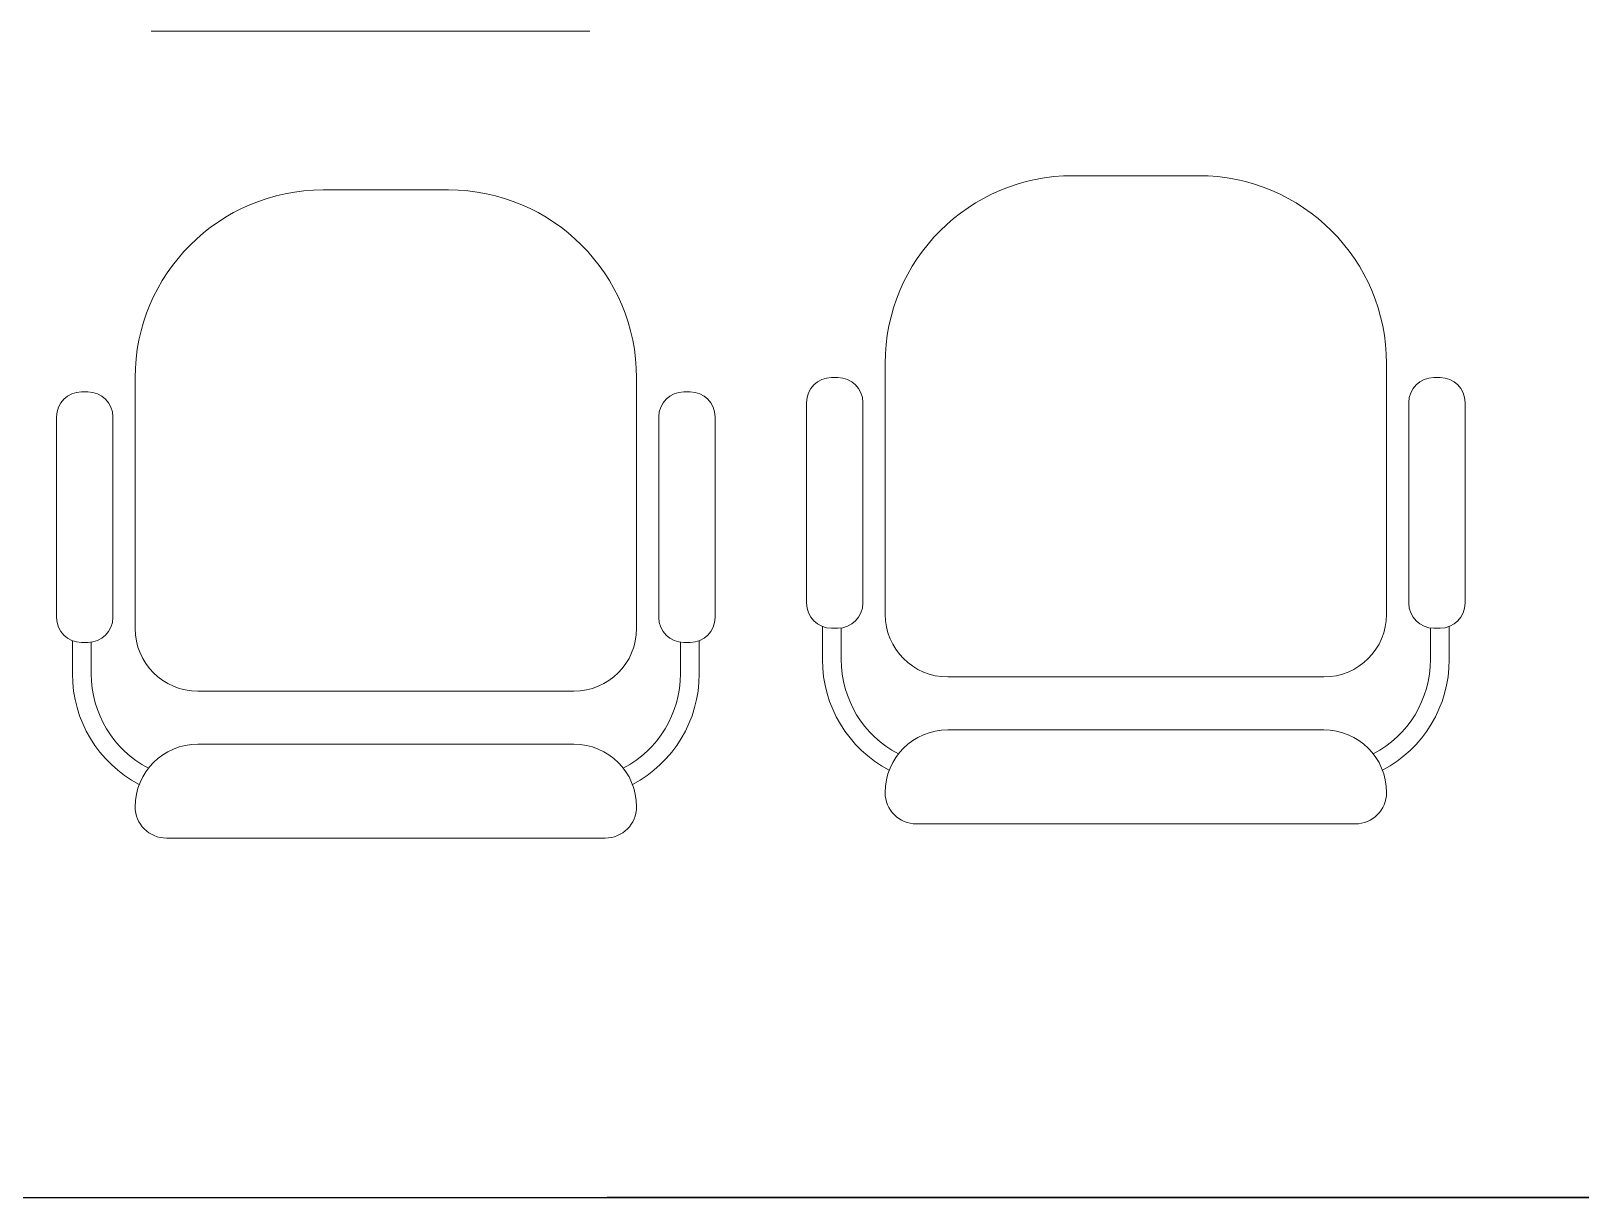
# Model space of a CAD drawing. Header units: millimetres. Extents: x -1911 to 4021, y -174 to 2851.
# Drawn here: x 599.8 to 733.3, y 1438.2 to 1539 of the extents above; entities that cross this region are included whole.
import ezdxf

# ---------------------------------------------------------------- set-up
doc = ezdxf.new("R2010")
doc.units = ezdxf.units.MM
doc.layers.add('ARREDI attrezzature - furniture', color=175, linetype='Continuous', lineweight=9)

msp = doc.modelspace()

# ---------------------------------------------------------------- linework, layer by layer
msp.add_line((249.42, 1438.43), (849.42, 1438.43))
at = {"color": 0}
msp.add_line((849.42, 1438.43), (649.42, 1438.43), dxfattribs=at)
at = {"color": 2}
for radius in [700.64, 695.64]:
    msp.add_arc((919.42, 1408.43), radius, 2.45403, 177.54597, dxfattribs=at)
at = {"layer": 'ARREDI attrezzature - furniture'}
for p, q in [((610.12, 1538.97), (647.92, 1538.97)), ((610.12, 1538.97), (647.92, 1538.97)), ((610.12, 1538.97), (647.92, 1538.97)), ((610.12, 1538.97), (647.92, 1538.97)), ((700.35, 1526.5), (689.55, 1526.5)), ((700.35, 1526.5), (689.55, 1526.5)), ((700.35, 1526.5), (689.55, 1526.5)), ((700.35, 1526.5), (689.55, 1526.5)), ((700.35, 1526.5), (689.55, 1526.5)), ((700.35, 1526.5), (689.55, 1526.5)), ((635.74, 1525.27), (624.94, 1525.27)), ((635.74, 1525.27), (624.94, 1525.27)), ((635.74, 1525.27), (624.94, 1525.27)), ((635.74, 1525.27), (624.94, 1525.27)), ((635.74, 1525.27), (624.94, 1525.27)), ((635.74, 1525.27), (624.94, 1525.27)), ((673.35, 1510.3), (673.35, 1488.7)), ((673.35, 1510.3), (673.35, 1488.7)), ((673.35, 1510.3), (673.35, 1488.7)), ((673.35, 1510.3), (673.35, 1488.7)), ((673.35, 1510.3), (673.35, 1488.7)), ((673.35, 1510.3), (673.35, 1488.7)), ((716.55, 1488.7), (716.55, 1510.3)), ((716.55, 1488.7), (716.55, 1510.3)), ((716.55, 1488.7), (716.55, 1510.3)), ((716.55, 1488.7), (716.55, 1510.3)), ((716.55, 1488.7), (716.55, 1510.3)), ((716.55, 1488.7), (716.55, 1510.3)), ((608.74, 1509.07), (608.74, 1487.47)), ((608.74, 1509.07), (608.74, 1487.47)), ((608.74, 1509.07), (608.74, 1487.47)), ((608.74, 1509.07), (608.74, 1487.47)), ((608.74, 1509.07), (608.74, 1487.47)), ((608.74, 1509.07), (608.74, 1487.47)), ((651.94, 1487.47), (651.94, 1509.07)), ((651.94, 1487.47), (651.94, 1509.07)), ((651.94, 1487.47), (651.94, 1509.07)), ((651.94, 1487.47), (651.94, 1509.07)), ((651.94, 1487.47), (651.94, 1509.07)), ((651.94, 1487.47), (651.94, 1509.07)), ((669.28, 1509.1), (668.74, 1509.1)), ((669.28, 1509.1), (668.74, 1509.1)), ((669.28, 1509.1), (668.74, 1509.1)), ((669.28, 1509.1), (668.74, 1509.1)), ((669.28, 1509.1), (668.74, 1509.1)), ((669.28, 1509.1), (668.74, 1509.1)), ((720.62, 1509.1), (721.16, 1509.1)), ((720.62, 1509.1), (721.16, 1509.1)), ((720.62, 1509.1), (721.16, 1509.1)), ((720.62, 1509.1), (721.16, 1509.1)), ((720.62, 1509.1), (721.16, 1509.1)), ((720.62, 1509.1), (721.16, 1509.1)), ((604.67, 1507.87), (604.13, 1507.87)), ((604.67, 1507.87), (604.13, 1507.87)), ((604.67, 1507.87), (604.13, 1507.87)), ((604.67, 1507.87), (604.13, 1507.87)), ((604.67, 1507.87), (604.13, 1507.87)), ((604.67, 1507.87), (604.13, 1507.87)), ((656.01, 1507.87), (656.55, 1507.87)), ((656.01, 1507.87), (656.55, 1507.87)), ((656.01, 1507.87), (656.55, 1507.87)), ((656.01, 1507.87), (656.55, 1507.87)), ((656.01, 1507.87), (656.55, 1507.87)), ((656.01, 1507.87), (656.55, 1507.87)), ((666.58, 1506.94), (666.58, 1489.66)), ((666.58, 1506.94), (666.58, 1489.66)), ((666.58, 1506.94), (666.58, 1489.66)), ((666.58, 1506.94), (666.58, 1489.66)), ((666.58, 1506.94), (666.58, 1489.66)), ((666.58, 1506.94), (666.58, 1489.66)), ((671.44, 1489.66), (671.44, 1506.94)), ((671.44, 1489.66), (671.44, 1506.94)), ((671.44, 1489.66), (671.44, 1506.94)), ((671.44, 1489.66), (671.44, 1506.94)), ((671.44, 1489.66), (671.44, 1506.94)), ((671.44, 1489.66), (671.44, 1506.94)), ((718.46, 1489.66), (718.46, 1506.94)), ((718.46, 1489.66), (718.46, 1506.94)), ((718.46, 1489.66), (718.46, 1506.94)), ((718.46, 1489.66), (718.46, 1506.94)), ((718.46, 1489.66), (718.46, 1506.94)), ((718.46, 1489.66), (718.46, 1506.94)), ((723.32, 1506.94), (723.32, 1489.66)), ((723.32, 1506.94), (723.32, 1489.66)), ((723.32, 1506.94), (723.32, 1489.66)), ((723.32, 1506.94), (723.32, 1489.66)), ((723.32, 1506.94), (723.32, 1489.66)), ((723.32, 1506.94), (723.32, 1489.66)), ((601.97, 1505.71), (601.97, 1488.43)), ((601.97, 1505.71), (601.97, 1488.43)), ((601.97, 1505.71), (601.97, 1488.43)), ((601.97, 1505.71), (601.97, 1488.43)), ((601.97, 1505.71), (601.97, 1488.43)), ((601.97, 1505.71), (601.97, 1488.43)), ((606.83, 1488.43), (606.83, 1505.71)), ((606.83, 1488.43), (606.83, 1505.71)), ((606.83, 1488.43), (606.83, 1505.71)), ((606.83, 1488.43), (606.83, 1505.71)), ((606.83, 1488.43), (606.83, 1505.71)), ((606.83, 1488.43), (606.83, 1505.71)), ((653.85, 1488.43), (653.85, 1505.71)), ((653.85, 1488.43), (653.85, 1505.71)), ((653.85, 1488.43), (653.85, 1505.71)), ((653.85, 1488.43), (653.85, 1505.71)), ((653.85, 1488.43), (653.85, 1505.71)), ((653.85, 1488.43), (653.85, 1505.71)), ((658.71, 1505.71), (658.71, 1488.43)), ((658.71, 1505.71), (658.71, 1488.43)), ((658.71, 1505.71), (658.71, 1488.43)), ((658.71, 1505.71), (658.71, 1488.43)), ((658.71, 1505.71), (658.71, 1488.43)), ((658.71, 1505.71), (658.71, 1488.43)), ((667.95, 1484.8), (667.95, 1487.65)), ((667.95, 1484.8), (667.95, 1487.65)), ((667.95, 1484.8), (667.95, 1487.65)), ((667.95, 1484.8), (667.95, 1487.65)), ((667.95, 1484.8), (667.95, 1487.65)), ((667.95, 1484.8), (667.95, 1487.65)), ((668.74, 1487.5), (669.28, 1487.5)), ((668.74, 1487.5), (669.28, 1487.5)), ((668.74, 1487.5), (669.28, 1487.5)), ((668.74, 1487.5), (669.28, 1487.5)), ((668.74, 1487.5), (669.28, 1487.5)), ((668.74, 1487.5), (669.28, 1487.5)), ((669.57, 1484.8), (669.57, 1487.52)), ((669.57, 1484.8), (669.57, 1487.52)), ((669.57, 1484.8), (669.57, 1487.52)), ((669.57, 1484.8), (669.57, 1487.52)), ((669.57, 1484.8), (669.57, 1487.52)), ((669.57, 1484.8), (669.57, 1487.52)), ((720.33, 1484.8), (720.33, 1487.52)), ((720.33, 1484.8), (720.33, 1487.52)), ((720.33, 1484.8), (720.33, 1487.52)), ((720.33, 1484.8), (720.33, 1487.52)), ((720.33, 1484.8), (720.33, 1487.52)), ((720.33, 1484.8), (720.33, 1487.52)), ((721.16, 1487.5), (720.62, 1487.5)), ((721.16, 1487.5), (720.62, 1487.5)), ((721.16, 1487.5), (720.62, 1487.5)), ((721.16, 1487.5), (720.62, 1487.5)), ((721.16, 1487.5), (720.62, 1487.5)), ((721.16, 1487.5), (720.62, 1487.5)), ((721.95, 1484.8), (721.95, 1487.65)), ((721.95, 1484.8), (721.95, 1487.65)), ((721.95, 1484.8), (721.95, 1487.65)), ((721.95, 1484.8), (721.95, 1487.65)), ((721.95, 1484.8), (721.95, 1487.65)), ((721.95, 1484.8), (721.95, 1487.65)), ((603.34, 1483.57), (603.34, 1486.42)), ((603.34, 1483.57), (603.34, 1486.42)), ((603.34, 1483.57), (603.34, 1486.42)), ((603.34, 1483.57), (603.34, 1486.42)), ((603.34, 1483.57), (603.34, 1486.42)), ((603.34, 1483.57), (603.34, 1486.42)), ((604.13, 1486.27), (604.67, 1486.27)), ((604.13, 1486.27), (604.67, 1486.27)), ((604.13, 1486.27), (604.67, 1486.27)), ((604.13, 1486.27), (604.67, 1486.27)), ((604.13, 1486.27), (604.67, 1486.27)), ((604.13, 1486.27), (604.67, 1486.27)), ((604.96, 1483.57), (604.96, 1486.29)), ((604.96, 1483.57), (604.96, 1486.29)), ((604.96, 1483.57), (604.96, 1486.29)), ((604.96, 1483.57), (604.96, 1486.29)), ((604.96, 1483.57), (604.96, 1486.29)), ((604.96, 1483.57), (604.96, 1486.29)), ((655.72, 1483.57), (655.72, 1486.29)), ((655.72, 1483.57), (655.72, 1486.29)), ((655.72, 1483.57), (655.72, 1486.29)), ((655.72, 1483.57), (655.72, 1486.29)), ((655.72, 1483.57), (655.72, 1486.29)), ((655.72, 1483.57), (655.72, 1486.29)), ((656.55, 1486.27), (656.01, 1486.27)), ((656.55, 1486.27), (656.01, 1486.27)), ((656.55, 1486.27), (656.01, 1486.27)), ((656.55, 1486.27), (656.01, 1486.27)), ((656.55, 1486.27), (656.01, 1486.27)), ((656.55, 1486.27), (656.01, 1486.27)), ((657.34, 1483.57), (657.34, 1486.42)), ((657.34, 1483.57), (657.34, 1486.42)), ((657.34, 1483.57), (657.34, 1486.42)), ((657.34, 1483.57), (657.34, 1486.42)), ((657.34, 1483.57), (657.34, 1486.42)), ((657.34, 1483.57), (657.34, 1486.42)), ((678.75, 1483.3), (711.15, 1483.3)), ((678.75, 1483.3), (711.15, 1483.3)), ((678.75, 1483.3), (711.15, 1483.3)), ((678.75, 1483.3), (711.15, 1483.3)), ((678.75, 1483.3), (711.15, 1483.3)), ((678.75, 1483.3), (711.15, 1483.3)), ((614.14, 1482.07), (646.54, 1482.07)), ((614.14, 1482.07), (646.54, 1482.07)), ((614.14, 1482.07), (646.54, 1482.07)), ((614.14, 1482.07), (646.54, 1482.07)), ((614.14, 1482.07), (646.54, 1482.07)), ((614.14, 1482.07), (646.54, 1482.07)), ((711.15, 1478.74), (678.75, 1478.74)), ((711.15, 1478.74), (678.75, 1478.74)), ((711.15, 1478.74), (678.75, 1478.74)), ((711.15, 1478.74), (678.75, 1478.74)), ((711.15, 1478.74), (678.75, 1478.74)), ((711.15, 1478.74), (678.75, 1478.74)), ((646.54, 1477.51), (614.14, 1477.51)), ((646.54, 1477.51), (614.14, 1477.51)), ((646.54, 1477.51), (614.14, 1477.51)), ((646.54, 1477.51), (614.14, 1477.51)), ((646.54, 1477.51), (614.14, 1477.51)), ((646.54, 1477.51), (614.14, 1477.51)), ((673.35, 1473.34), (673.35, 1473.34)), ((673.35, 1473.34), (673.35, 1473.34)), ((673.35, 1473.34), (673.35, 1473.34)), ((716.55, 1473.34), (716.55, 1473.34)), ((716.55, 1473.34), (716.55, 1473.34)), ((716.55, 1473.34), (716.55, 1473.34)), ((608.74, 1472.11), (608.74, 1472.11)), ((608.74, 1472.11), (608.74, 1472.11)), ((608.74, 1472.11), (608.74, 1472.11)), ((651.94, 1472.11), (651.94, 1472.11)), ((651.94, 1472.11), (651.94, 1472.11)), ((651.94, 1472.11), (651.94, 1472.11)), ((676.05, 1470.64), (713.85, 1470.64)), ((676.05, 1470.64), (713.85, 1470.64)), ((676.05, 1470.64), (713.85, 1470.64)), ((676.05, 1470.64), (713.85, 1470.64)), ((611.44, 1469.41), (649.24, 1469.41)), ((611.44, 1469.41), (649.24, 1469.41)), ((611.44, 1469.41), (649.24, 1469.41)), ((611.44, 1469.41), (649.24, 1469.41))]:
    msp.add_line(p, q, dxfattribs=at)
for centre, radius, start, end in [((689.55, 1510.3), 16.2, 90, 180), ((689.55, 1510.3), 16.2, 90, 180), ((689.55, 1510.3), 16.2, 90, 180), ((689.55, 1510.3), 16.2, 90, 180), ((689.55, 1510.3), 16.2, 90, 180), ((689.55, 1510.3), 16.2, 90, 180), ((700.35, 1510.3), 16.2, 0, 90), ((700.35, 1510.3), 16.2, 0, 90), ((700.35, 1510.3), 16.2, 0, 90), ((700.35, 1510.3), 16.2, 0, 90), ((700.35, 1510.3), 16.2, 0, 90), ((700.35, 1510.3), 16.2, 0, 90), ((624.94, 1509.07), 16.2, 90, 180), ((624.94, 1509.07), 16.2, 90, 180), ((624.94, 1509.07), 16.2, 90, 180), ((624.94, 1509.07), 16.2, 90, 180), ((624.94, 1509.07), 16.2, 90, 180), ((624.94, 1509.07), 16.2, 90, 180), ((635.74, 1509.07), 16.2, 0, 90), ((635.74, 1509.07), 16.2, 0, 90), ((635.74, 1509.07), 16.2, 0, 90), ((635.74, 1509.07), 16.2, 0, 90), ((635.74, 1509.07), 16.2, 0, 90), ((635.74, 1509.07), 16.2, 0, 90), ((668.74, 1506.94), 2.16, 90, 180), ((668.74, 1506.94), 2.16, 90, 180), ((668.74, 1506.94), 2.16, 90, 180), ((668.74, 1506.94), 2.16, 90, 180), ((668.74, 1506.94), 2.16, 90, 180), ((668.74, 1506.94), 2.16, 90, 180), ((669.28, 1506.94), 2.16, 0, 90), ((669.28, 1506.94), 2.16, 0, 90), ((669.28, 1506.94), 2.16, 0, 90), ((669.28, 1506.94), 2.16, 0, 90), ((669.28, 1506.94), 2.16, 0, 90), ((669.28, 1506.94), 2.16, 0, 90), ((720.62, 1506.94), 2.16, 90, 180), ((720.62, 1506.94), 2.16, 90, 180), ((720.62, 1506.94), 2.16, 90, 180), ((720.62, 1506.94), 2.16, 90, 180), ((720.62, 1506.94), 2.16, 90, 180), ((720.62, 1506.94), 2.16, 90, 180), ((721.16, 1506.94), 2.16, 0, 90), ((721.16, 1506.94), 2.16, 0, 90), ((721.16, 1506.94), 2.16, 0, 90), ((721.16, 1506.94), 2.16, 0, 90), ((721.16, 1506.94), 2.16, 0, 90), ((721.16, 1506.94), 2.16, 0, 90), ((604.13, 1505.71), 2.16, 90, 180), ((604.13, 1505.71), 2.16, 90, 180), ((604.13, 1505.71), 2.16, 90, 180), ((604.13, 1505.71), 2.16, 90, 180), ((604.13, 1505.71), 2.16, 90, 180), ((604.13, 1505.71), 2.16, 90, 180), ((604.67, 1505.71), 2.16, 0, 90), ((604.67, 1505.71), 2.16, 0, 90), ((604.67, 1505.71), 2.16, 0, 90), ((604.67, 1505.71), 2.16, 0, 90), ((604.67, 1505.71), 2.16, 0, 90), ((604.67, 1505.71), 2.16, 0, 90), ((656.01, 1505.71), 2.16, 90, 180), ((656.01, 1505.71), 2.16, 90, 180), ((656.01, 1505.71), 2.16, 90, 180), ((656.01, 1505.71), 2.16, 90, 180), ((656.01, 1505.71), 2.16, 90, 180), ((656.01, 1505.71), 2.16, 90, 180), ((656.55, 1505.71), 2.16, 0, 90), ((656.55, 1505.71), 2.16, 0, 90), ((656.55, 1505.71), 2.16, 0, 90), ((656.55, 1505.71), 2.16, 0, 90), ((656.55, 1505.71), 2.16, 0, 90), ((656.55, 1505.71), 2.16, 0, 90), ((668.74, 1489.66), 2.16, 180, 270), ((668.74, 1489.66), 2.16, 180, 270), ((668.74, 1489.66), 2.16, 180, 270), ((668.74, 1489.66), 2.16, 180, 270), ((668.74, 1489.66), 2.16, 180, 270), ((668.74, 1489.66), 2.16, 180, 270), ((669.28, 1489.66), 2.16, 270, 0), ((669.28, 1489.66), 2.16, 270, 0), ((669.28, 1489.66), 2.16, 270, 0), ((669.28, 1489.66), 2.16, 270, 0), ((669.28, 1489.66), 2.16, 270, 0), ((669.28, 1489.66), 2.16, 270, 0), ((720.62, 1489.66), 2.16, 180, 270), ((720.62, 1489.66), 2.16, 180, 270), ((720.62, 1489.66), 2.16, 180, 270), ((720.62, 1489.66), 2.16, 180, 270), ((720.62, 1489.66), 2.16, 180, 270), ((720.62, 1489.66), 2.16, 180, 270), ((721.16, 1489.66), 2.16, 270, 0), ((721.16, 1489.66), 2.16, 270, 0), ((721.16, 1489.66), 2.16, 270, 0), ((721.16, 1489.66), 2.16, 270, 0), ((721.16, 1489.66), 2.16, 270, 0), ((721.16, 1489.66), 2.16, 270, 0), ((604.13, 1488.43), 2.16, 180, 270), ((604.13, 1488.43), 2.16, 180, 270), ((604.13, 1488.43), 2.16, 180, 270), ((604.13, 1488.43), 2.16, 180, 270), ((604.13, 1488.43), 2.16, 180, 270), ((604.13, 1488.43), 2.16, 180, 270), ((604.67, 1488.43), 2.16, 270, 0), ((604.67, 1488.43), 2.16, 270, 0), ((604.67, 1488.43), 2.16, 270, 0), ((604.67, 1488.43), 2.16, 270, 0), ((604.67, 1488.43), 2.16, 270, 0), ((604.67, 1488.43), 2.16, 270, 0), ((656.01, 1488.43), 2.16, 180, 270), ((656.01, 1488.43), 2.16, 180, 270), ((656.01, 1488.43), 2.16, 180, 270), ((656.01, 1488.43), 2.16, 180, 270), ((656.01, 1488.43), 2.16, 180, 270), ((656.01, 1488.43), 2.16, 180, 270), ((656.55, 1488.43), 2.16, 270, 0), ((656.55, 1488.43), 2.16, 270, 0), ((656.55, 1488.43), 2.16, 270, 0), ((656.55, 1488.43), 2.16, 270, 0), ((656.55, 1488.43), 2.16, 270, 0), ((656.55, 1488.43), 2.16, 270, 0), ((678.75, 1488.7), 5.4, 180, 270), ((678.75, 1488.7), 5.4, 180, 270), ((678.75, 1488.7), 5.4, 180, 270), ((678.75, 1488.7), 5.4, 180, 270), ((678.75, 1488.7), 5.4, 180, 270), ((678.75, 1488.7), 5.4, 180, 270), ((711.15, 1488.7), 5.4, 270, 360), ((711.15, 1488.7), 5.4, 270, 360), ((711.15, 1488.7), 5.4, 270, 360), ((711.15, 1488.7), 5.4, 270, 360), ((711.15, 1488.7), 5.4, 270, 360), ((711.15, 1488.7), 5.4, 270, 360), ((614.14, 1487.47), 5.4, 180, 270), ((614.14, 1487.47), 5.4, 180, 270), ((614.14, 1487.47), 5.4, 180, 270), ((614.14, 1487.47), 5.4, 180, 270), ((614.14, 1487.47), 5.4, 180, 270), ((614.14, 1487.47), 5.4, 180, 270), ((646.54, 1487.47), 5.4, 270, 360), ((646.54, 1487.47), 5.4, 270, 360), ((646.54, 1487.47), 5.4, 270, 360), ((646.54, 1487.47), 5.4, 270, 360), ((646.54, 1487.47), 5.4, 270, 360), ((646.54, 1487.47), 5.4, 270, 360), ((614.14, 1483.57), 10.8, 180, 242.1194), ((614.14, 1483.57), 10.8, 180, 242.1194), ((614.14, 1483.57), 10.8, 180, 242.1194), ((614.14, 1483.57), 10.8, 180, 242.1194), ((614.14, 1483.57), 10.8, 180, 242.1194), ((614.14, 1483.57), 10.8, 180, 242.1194), ((614.14, 1483.57), 9.18, 180, 242.3805), ((614.14, 1483.57), 9.18, 180, 242.3805), ((614.14, 1483.57), 9.18, 180, 242.3805), ((614.14, 1483.57), 9.18, 180, 242.3805), ((614.14, 1483.57), 9.18, 180, 242.3805), ((614.14, 1483.57), 9.18, 180, 242.3805), ((646.54, 1483.57), 9.18, 297.6195, 0), ((646.54, 1483.57), 9.18, 297.6195, 0), ((646.54, 1483.57), 9.18, 297.6195, 0), ((646.54, 1483.57), 9.18, 297.6195, 0), ((646.54, 1483.57), 9.18, 297.6195, 0), ((646.54, 1483.57), 9.18, 297.6195, 0), ((646.54, 1483.57), 10.8, 297.8806, 0), ((646.54, 1483.57), 10.8, 297.8806, 0), ((646.54, 1483.57), 10.8, 297.8806, 0), ((646.54, 1483.57), 10.8, 297.8806, 0), ((646.54, 1483.57), 10.8, 297.8806, 0), ((646.54, 1483.57), 10.8, 297.8806, 0), ((678.75, 1484.8), 10.8, 180, 242.1194), ((678.75, 1484.8), 10.8, 180, 242.1194), ((678.75, 1484.8), 10.8, 180, 242.1194), ((678.75, 1484.8), 10.8, 180, 242.1194), ((678.75, 1484.8), 10.8, 180, 242.1194), ((678.75, 1484.8), 10.8, 180, 242.1194), ((678.75, 1484.8), 9.18, 180, 242.3805), ((678.75, 1484.8), 9.18, 180, 242.3805), ((678.75, 1484.8), 9.18, 180, 242.3805), ((678.75, 1484.8), 9.18, 180, 242.3805), ((678.75, 1484.8), 9.18, 180, 242.3805), ((678.75, 1484.8), 9.18, 180, 242.3805), ((711.15, 1484.8), 9.18, 297.6195, 0), ((711.15, 1484.8), 9.18, 297.6195, 0), ((711.15, 1484.8), 9.18, 297.6195, 0), ((711.15, 1484.8), 9.18, 297.6195, 0), ((711.15, 1484.8), 9.18, 297.6195, 0), ((711.15, 1484.8), 9.18, 297.6195, 0), ((711.15, 1484.8), 10.8, 297.8806, 0), ((711.15, 1484.8), 10.8, 297.8806, 0), ((711.15, 1484.8), 10.8, 297.8806, 0), ((711.15, 1484.8), 10.8, 297.8806, 0), ((711.15, 1484.8), 10.8, 297.8806, 0), ((711.15, 1484.8), 10.8, 297.8806, 0), ((678.75, 1473.34), 5.4, 90, 180), ((678.75, 1473.34), 5.4, 90, 180), ((678.75, 1473.34), 5.4, 90, 180), ((678.75, 1473.34), 5.4, 90, 180), ((678.75, 1473.34), 5.4, 90, 180), ((678.75, 1473.34), 5.4, 90, 180), ((711.15, 1473.34), 5.4, 0, 90), ((711.15, 1473.34), 5.4, 0, 90), ((711.15, 1473.34), 5.4, 0, 90), ((711.15, 1473.34), 5.4, 0, 90), ((711.15, 1473.34), 5.4, 0, 90), ((711.15, 1473.34), 5.4, 0, 90), ((614.14, 1472.11), 5.4, 90, 180), ((614.14, 1472.11), 5.4, 90, 180), ((614.14, 1472.11), 5.4, 90, 180), ((614.14, 1472.11), 5.4, 90, 180), ((614.14, 1472.11), 5.4, 90, 180), ((614.14, 1472.11), 5.4, 90, 180), ((646.54, 1472.11), 5.4, 0, 90), ((646.54, 1472.11), 5.4, 0, 90), ((646.54, 1472.11), 5.4, 0, 90), ((646.54, 1472.11), 5.4, 0, 90), ((646.54, 1472.11), 5.4, 0, 90), ((646.54, 1472.11), 5.4, 0, 90), ((676.05, 1473.34), 2.7, 180, 270), ((676.05, 1473.34), 2.7, 180, 270), ((676.05, 1473.34), 2.7, 180, 270), ((676.05, 1473.34), 2.7, 180, 270), ((713.85, 1473.34), 2.7, 270, 360), ((713.85, 1473.34), 2.7, 270, 360), ((713.85, 1473.34), 2.7, 270, 360), ((713.85, 1473.34), 2.7, 270, 360), ((611.44, 1472.11), 2.7, 180, 270), ((611.44, 1472.11), 2.7, 180, 270), ((611.44, 1472.11), 2.7, 180, 270), ((649.24, 1472.11), 2.7, 270, 360), ((649.24, 1472.11), 2.7, 270, 360), ((649.24, 1472.11), 2.7, 270, 360), ((649.24, 1472.11), 2.7, 270, 360)]:
    msp.add_arc(centre, radius, start, end, dxfattribs=at)

doc.saveas('drawing.dxf')
